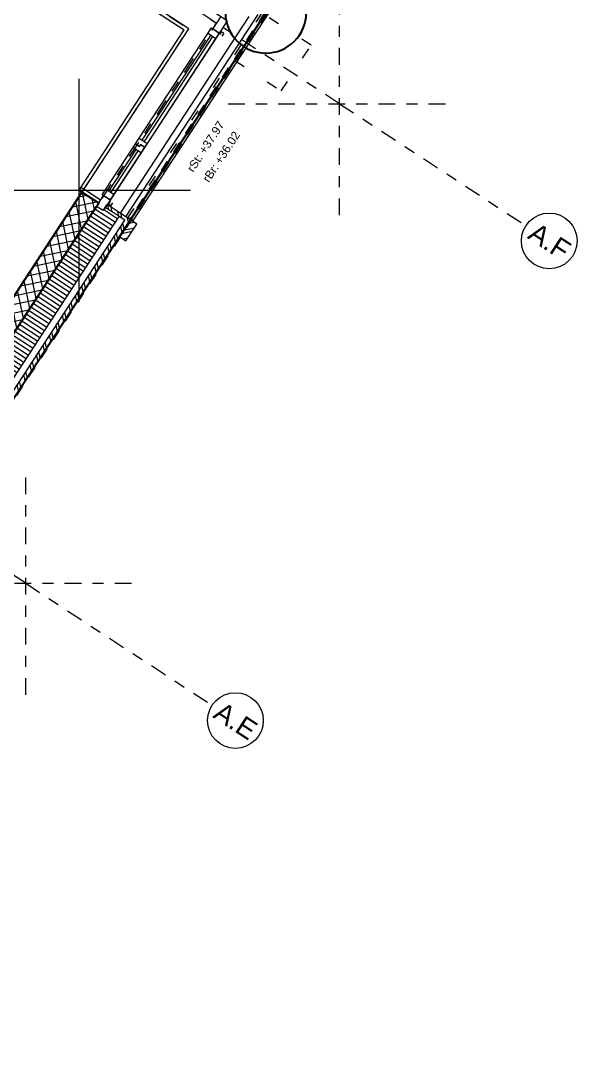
# Model space of a CAD drawing. Header units: metres. Extents: x 2696278.3 to 2696314, y 1245153.2 to 1245192.4.
# Drawn here: x 2696309 to 2696313.99, y 1245170.83 to 1245180.22 of the extents above; entities that cross this region are included whole.
import ezdxf

# ---------------------------------------------------------------- set-up
doc = ezdxf.new("R2010")
doc.units = ezdxf.units.M
doc.set_wipeout_variables(frame=1)
doc.header["$PDMODE"] = 2
doc.header["$PDSIZE"] = -2
for name, pattern in [('000_hbf_Punkt 0.5mm', [0.25, 0, -0.25]), ('000_hbf_Strich 3_1mm Kanten', [0.2, 0.15, -0.05]), ('000_hbf_Strichpunkt 3_1_1mm Achsen', [0.25, 0.15, -0.05, 0, -0.05]), ('Strich 1 für MST 1_200', [0.15, 0.1, -0.05]), ('Strichpunkt 3_1_1mm Achsen', [5, 3, -1, 0, -1]), ('Strichpunkt für MST 1_20', [0.25, 0.15, -0.05, 0, -0.05]), ('Wipeout_Contour', [10000, 0, -10000])]:
    doc.linetypes.add(name, pattern=pattern)
for name, color, linetype in [('010 Fenster', 7, 'Continuous'), ('0_C21_Aussenwandkonstruktion.3D', 7, 'Continuous'), ('0_C21_Aussenwandkonstruktion.3D Bauteilschraffuren', 7, 'Continuous'), ('0_C21_Aussenwandkonstruktion.3D Schichttrennlinien', 7, 'Continuous'), ('0_E23_Fassadenbekleidung.3D', 7, 'Continuous'), ('0_E23_Fassadenbekleidung.3D Bauteilschraffuren', 7, 'Continuous'), ('0_E26_Absturzsicherung.3D', 7, 'Continuous'), ('0_E33_Sonnenschutz.3D', 7, 'Continuous'), ('0_G20_Bodenbelag.3D', 7, 'Continuous'), ('1_M01_Achsen.V', 7, 'Continuous'), ('1_R01_Raumstempel.V Kontur', 7, 'Continuous'), ('1_U04_Referenz-Bauperimeter.V', 7, 'Continuous')]:
    doc.layers.add(name, color=color, linetype=linetype)
doc.styles.add('ERSTELLTER_STIL_2', font='arial.ttf')
pattern_1 = [(101.8, (2696295.28941, 1245171.756836), (0.07341505, 0.0153372), []), (101.8, (2696295.264935, 1245171.75172), (0.07341505, 0.0153372), [])]

msp = doc.modelspace()

# ---------------------------------------------------------------- linework, layer by layer
at = {"layer": '010 Fenster', "color": 7, "linetype": 'Continuous', "lineweight": 13}
for p, q in [((2696308.639, 1245181.3293), (2696310.4631, 1245180.1356)), ((2696310.8507, 1245180.2166), (2696310.7252, 1245180.2987)), ((2696310.7036, 1245180.2292), (2696310.7538, 1245180.1963)), ((2696310.721, 1245180.1461), (2696310.7538, 1245180.1963)), ((2696310.8507, 1245180.2166), (2696310.7686, 1245180.091)), ((2696310.7686, 1245180.091), (2696309.8104, 1245178.6267)), ((2696310.0596, 1245179.1628), (2696310.6756, 1245180.1041)), ((2696310.0868, 1245179.145), (2696310.7028, 1245180.0863)), ((2696310.6756, 1245180.1041), (2696310.7084, 1245180.1543)), ((2696310.7467, 1245180.0576), (2696310.6756, 1245180.1041)), ((2696310.7084, 1245180.1543), (2696310.7796, 1245180.1078)), ((2696310.7796, 1245180.1078), (2696310.721, 1245180.1461)), ((2696310.7796, 1245180.1078), (2696310.7467, 1245180.0576)), ((2696310.7686, 1245180.091), (2696310.7796, 1245180.1078)), ((2696310.7195, 1245180.0754), (2696310.1035, 1245179.134)), ((2696310.7467, 1245180.0576), (2696310.1307, 1245179.1162)), ((2696310.0267, 1245179.1126), (2696310.0596, 1245179.1628)), ((2696310.0596, 1245179.1628), (2696310.1307, 1245179.1162)), ((2696309.7611, 1245178.7067), (2696310.0048, 1245179.0791)), ((2696309.7883, 1245178.6889), (2696310.032, 1245179.0613)), ((2696310.0487, 1245179.0503), (2696309.8051, 1245178.678)), ((2696310.0048, 1245179.0791), (2696310.0267, 1245179.1126)), ((2696310.0759, 1245179.0325), (2696310.0048, 1245179.0791)), ((2696310.0267, 1245179.1126), (2696310.0623, 1245179.0893)), ((2696310.0623, 1245179.0893), (2696310.0267, 1245179.1126)), ((2696310.0623, 1245179.0893), (2696310.0732, 1245179.106)), ((2696310.0732, 1245179.106), (2696310.0623, 1245179.0893)), ((2696310.0732, 1245179.106), (2696310.1088, 1245179.0827)), ((2696310.1088, 1245179.0827), (2696310.0732, 1245179.106)), ((2696310.1088, 1245179.0827), (2696310.0759, 1245179.0325)), ((2696310.1307, 1245179.1162), (2696310.1088, 1245179.0827)), ((2696310.0759, 1245179.0325), (2696309.8323, 1245178.6602)), ((2696309.7611, 1245178.7067), (2696309.8323, 1245178.6602))]:
    msp.add_line(p, q, dxfattribs=at)
at = {"layer": '010 Fenster', "color": 7, "linetype": '000_hbf_Strich 3_1mm Kanten', "lineweight": 13}
msp.add_line((2696308.6554, 1245181.3544), (2696310.5047, 1245180.1443), dxfattribs=at)
at = {"layer": '0_C21_Aussenwandkonstruktion.3D', "color": 255, "linetype": '000_hbf_Punkt 0.5mm', "lineweight": 0, "flags": 128}
for points in [[(2696311.6043, 1245179.9983), (2696311.1859, 1245180.2721)], [(2696311.3359, 1245179.5883), (2696311.6043, 1245179.9983)], [(2696310.9176, 1245179.8621), (2696311.3359, 1245179.5883)]]:
    msp.add_lwpolyline(points, dxfattribs=at)
at = {"layer": '0_E26_Absturzsicherung.3D', "color": 7, "linetype": 'Continuous', "lineweight": 13, "flags": 128}
msp.add_lwpolyline([(2696311.0446, 1245180.2571), (2696309.8892, 1245178.4915)], dxfattribs=at)
at = {"layer": '0_E33_Sonnenschutz.3D', "color": 7, "linetype": 'Strichpunkt für MST 1_20', "lineweight": 13}
for p, q in [((2696310.7989, 1245180.119), (2696310.7824, 1245180.0939)), ((2696310.8198, 1245180.1054), (2696310.7989, 1245180.119)), ((2696310.8198, 1245180.1054), (2696310.8034, 1245180.0802))]:
    msp.add_line(p, q, dxfattribs=at)
at = {"layer": '0_G20_Bodenbelag.3D', "color": 255, "linetype": 'Wipeout_Contour', "lineweight": 18, "flags": 128}
msp.add_lwpolyline([(2696306.9568, 1245182.4659), (2696310.5046, 1245180.1441), (2696308.6868, 1245177.3662), (2696305.1389, 1245179.6879), (2696303.6878, 1245177.4705), (2696303.1731, 1245176.6839), (2696303.1293, 1245176.617), (2696304.9869, 1245175.4014), (2696302.9719, 1245172.3221), (2696300.9428, 1245173.6499), (2696300.8825, 1245173.5579), (2696300.3678, 1245172.7713), (2696299.4972, 1245171.4409), (2696298.9491, 1245171.7995), (2696299.305, 1245172.3434), (2696297.757, 1245173.3564), (2696298.6974, 1245174.7935), (2696299.3668, 1245174.3555), (2696302.6974, 1245179.4451), (2696301.254, 1245180.3896), (2696303.9151, 1245184.4563)], close=True, dxfattribs=at)
at = {"layer": '1_M01_Achsen.V', "color": 7, "linetype": '000_hbf_Strichpunkt 3_1_1mm Achsen', "lineweight": 13}
for p, q in [((2696311.8584, 1245179.4735), (2696295.9598, 1245189.8772)), ((2696311.8584, 1245179.4735), (2696295.9598, 1245189.8772)), ((2696311.8584, 1245179.4735), (2696313.5319, 1245178.3784)), ((2696311.8584, 1245179.4735), (2696313.5319, 1245178.3784)), ((2696309.0412, 1245175.1684), (2696310.7147, 1245174.0733)), ((2696309.0412, 1245175.1684), (2696310.7147, 1245174.0733))]:
    msp.add_line(p, q, dxfattribs=at)
at = {"layer": '1_M01_Achsen.V', "color": 7, "linetype": 'Continuous', "lineweight": 13}
for centre in [(2696313.7411, 1245178.2415), (2696313.7411, 1245178.2415), (2696310.9239, 1245173.9364), (2696310.9239, 1245173.9364)]:
    msp.add_circle(centre, 0.25, dxfattribs=at)
at = {"layer": '1_M01_Achsen.V', "color": 7, "linetype": '000_hbf_Strichpunkt 3_1_1mm Achsen', "lineweight": 13}
for p in [(2696311.8584, 1245179.4735), (2696311.8584, 1245179.4735), (2696311.8584, 1245179.4735), (2696311.8584, 1245179.4735), (2696309.0412, 1245175.1684), (2696309.0412, 1245175.1684), (2696309.0412, 1245175.1684), (2696309.0412, 1245175.1684)]:
    msp.add_point(p, dxfattribs=at)
at = {"layer": '1_R01_Raumstempel.V Kontur', "color": 21, "linetype": 'Continuous', "lineweight": 0, "true_color": 0xffa8a8, "flags": 128}
msp.add_lwpolyline([(2696301.254, 1245180.3896), (2696302.6974, 1245179.4451), (2696302.0016, 1245178.3818), (2696303.5998, 1245177.336), (2696303.6824, 1245177.4621), (2696305.1389, 1245179.6879), (2696308.6867, 1245177.3662), (2696310.5047, 1245180.1443), (2696306.9568, 1245182.466), (2696303.9152, 1245184.4564)], close=True, dxfattribs=at)
at = {"layer": '1_U04_Referenz-Bauperimeter.V', "color": 32, "linetype": 'Continuous', "lineweight": 25, "true_color": 0xe66900}
msp.add_lwpolyline([(2696310.8345, 1245180.29, 0.414214), (2696311.197, 1245179.9275, 0.414214), (2696311.5595, 1245180.29, 0.414214), (2696311.197, 1245180.6525, 0.414214)], format="xyb", close=True, dxfattribs=at)

# ---------------------------------------------------------------- texts
at = {"layer": '010 Fenster', "color": 7, "lineweight": 13, "char_height": 0.075, "attachment_point": 1, "rotation": 56.8, "style": 'ERSTELLTER_STIL_2'}
for s, insert in [('\\A1;{\\pql;\\fArial|b0|i0|c0|p0;\\W1.000000;+37.97}', (2696310.5898, 1245179.0559)), ('\\A1;{\\pql;\\fArial|b0|i0|c0|p0;\\W1.000000;+36.02}', (2696310.7302, 1245178.964)), ('\\A1;{\\pql;\\fArial|b0|i0|c0|p0;\\W1.000000;rSt:}', (2696310.4834, 1245178.8934)), ('\\A1;{\\pql;\\fArial|b0|i0|c0|p0;\\W1.000000;rBr:}', (2696310.6238, 1245178.8014))]:
    msp.add_mtext(s, dxfattribs=dict(at, insert=insert))
at = {"layer": '1_M01_Achsen.V', "color": 7, "lineweight": 13, "char_height": 0.175, "attachment_point": 1, "rotation": 326.8, "style": 'ERSTELLTER_STIL_2'}
for s, insert in [('\\A1;{\\pql;\\pt0;\\fArial|b0|i0|c0|p0;\\W1.000000;A.F}', (2696313.6328, 1245178.4169)), ('\\A1;{\\pql;\\pt0;\\fArial|b0|i0|c0|p0;\\W1.000000;A.F}', (2696313.6328, 1245178.4169)), ('\\A1;{\\pql;\\pt0;\\fArial|b0|i0|c0|p0;\\W1.000000;A.E}', (2696310.8099, 1245174.1155)), ('\\A1;{\\pql;\\pt0;\\fArial|b0|i0|c0|p0;\\W1.000000;A.E}', (2696310.8099, 1245174.1155))]:
    msp.add_mtext(s, dxfattribs=dict(at, insert=insert))

# ---------------------------------------------------------------- next in the draw order: wipeouts: each hides what was drawn before it
at = {"color": 254, "linetype": 'Wipeout_Contour', "lineweight": 0, "ltscale": 60.91043}
msp.add_wipeout([(2696309.5518, 1245177.7741), (2696309.5267, 1245177.7905), (2696309.1982, 1245177.2885), (2696309.2233, 1245177.2721)], dxfattribs=at).dxf.layer = '0_E23_Fassadenbekleidung.3D Bauteilschraffuren'

# ---------------------------------------------------------------- next in the draw order: linework, layer by layer
at = {"layer": '0_E23_Fassadenbekleidung.3D', "color": 253, "linetype": 'Continuous', "lineweight": 13, "true_color": 0xacacac, "flags": 128}
msp.add_lwpolyline([(2696309.5518, 1245177.7741), (2696309.5267, 1245177.7905), (2696309.1982, 1245177.2885), (2696309.2233, 1245177.2721)], close=True, dxfattribs=at)

# ---------------------------------------------------------------- next in the draw order: wipeouts: each hides what was drawn before it
at = {"color": 254, "linetype": 'Wipeout_Contour', "lineweight": 0, "ltscale": 62.96892}
msp.add_wipeout([(2696309.8968, 1245178.3013), (2696309.8717, 1245178.3177), (2696309.5322, 1245177.7989), (2696309.5573, 1245177.7825)], dxfattribs=at).dxf.layer = '0_E23_Fassadenbekleidung.3D Bauteilschraffuren'
at = {"color": 254, "linetype": 'Wipeout_Contour', "lineweight": 0, "ltscale": 58.900165}
msp.add_wipeout([(2696309.2178, 1245177.2637), (2696309.1927, 1245177.2801), (2696308.8587, 1245176.7697), (2696308.8838, 1245176.7533)], dxfattribs=at).dxf.layer = '0_E23_Fassadenbekleidung.3D Bauteilschraffuren'

# ---------------------------------------------------------------- next in the draw order: linework, layer by layer
at = {"layer": '0_E23_Fassadenbekleidung.3D', "color": 253, "linetype": 'Continuous', "lineweight": 13, "true_color": 0xacacac, "flags": 128}
for points in [[(2696309.8968, 1245178.3013), (2696309.8717, 1245178.3177), (2696309.5322, 1245177.7989), (2696309.5573, 1245177.7825)], [(2696309.2178, 1245177.2637), (2696309.1927, 1245177.2801), (2696308.8587, 1245176.7697), (2696308.8838, 1245176.7533)]]:
    msp.add_lwpolyline(points, close=True, dxfattribs=at)

# ---------------------------------------------------------------- next in the draw order: wipeouts: each hides what was drawn before it
at = {"color": 254, "linetype": 'Wipeout_Contour', "lineweight": 0, "ltscale": 64.343442}
msp.add_wipeout([(2696309.9812, 1245178.4312), (2696309.8827, 1245178.2806), (2696309.9413, 1245178.2423), (2696310.0398, 1245178.3929)], dxfattribs=at).dxf.layer = '0_E23_Fassadenbekleidung.3D Bauteilschraffuren'

# ---------------------------------------------------------------- next in the draw order: hatches: boundary and pattern name
at = {"layer": '0_E23_Fassadenbekleidung.3D Bauteilschraffuren', "linetype": 'Continuous', "lineweight": 0, "true_color": 0x000000}
h = msp.add_hatch(dxfattribs=at)
h.set_pattern_fill('NATURSTEIN__ALLGEMEIN__G_C6', color=18, angle=-33.2, style=0, pattern_type=2)
h.set_pattern_definition([(191.8, (2696295.28941, 1245171.756836), (-0.0153372, 0.07341505), []), (191.8, (2696295.29452, 1245171.732364), (-0.0153372, 0.07341505), [])])
h.paths.add_polyline_path([(2696309.9812, 1245178.4312), (2696309.8827, 1245178.2806), (2696309.9413, 1245178.2423), (2696310.0398, 1245178.3929)])

# ---------------------------------------------------------------- next in the draw order: linework, layer by layer
at = {"layer": '0_C21_Aussenwandkonstruktion.3D', "color": 255, "linetype": '000_hbf_Punkt 0.5mm', "lineweight": 0, "flags": 128}
for points in [[(2696311.1608, 1245180.2886), (2696311.1553, 1245180.2802), (2696310.8925, 1245179.8785), (2696310.4585, 1245179.2154), (2696309.9561, 1245178.4477)], [(2696309.9812, 1245178.4312), (2696310.4836, 1245179.199), (2696310.9176, 1245179.8621)]]:
    msp.add_lwpolyline(points, dxfattribs=at)
at = {"layer": '0_C21_Aussenwandkonstruktion.3D', "color": 7, "linetype": 'Continuous', "lineweight": 5, "flags": 128}
msp.add_lwpolyline([(2696309.9561, 1245178.4477), (2696309.9812, 1245178.4312)], dxfattribs=at)
at = {"layer": '0_E23_Fassadenbekleidung.3D', "color": 7, "linetype": 'Continuous', "lineweight": 13, "flags": 128}
for points in [[(2696309.9812, 1245178.4312), (2696309.8827, 1245178.2806)], [(2696309.9413, 1245178.2423), (2696310.0398, 1245178.3929)], [(2696310.0398, 1245178.3929), (2696309.9812, 1245178.4312)], [(2696309.8827, 1245178.2806), (2696309.9413, 1245178.2423)]]:
    msp.add_lwpolyline(points, dxfattribs=at)
at = {"layer": '0_E26_Absturzsicherung.3D', "color": 7, "linetype": 'Continuous', "lineweight": 13, "flags": 128}
for points in [[(2696309.9394, 1245178.4586), (2696311.1277, 1245180.2744)], [(2696309.8892, 1245178.4915), (2696309.9394, 1245178.4586)]]:
    msp.add_lwpolyline(points, dxfattribs=at)
at = {"layer": '1_U04_Referenz-Bauperimeter.V', "color": 12, "linetype": 'Strich 1 für MST 1_200', "lineweight": 50, "true_color": 0xc4000b}
msp.add_lwpolyline([(2696296.971, 1245189.598), (2696311.197, 1245180.29), (2696295.319, 1245156.023), (2696281.093, 1245165.331)], close=True, dxfattribs=at)
at = {"layer": '1_U04_Referenz-Bauperimeter.V', "color": 32, "linetype": 'Continuous', "lineweight": 25, "true_color": 0xe66900}
msp.add_lwpolyline([(2696296.971, 1245189.598), (2696311.197, 1245180.29), (2696295.319, 1245156.023), (2696281.093, 1245165.331)], close=True, dxfattribs=at)

# ---------------------------------------------------------------- next in the draw order: wipeouts: each hides what was drawn before it
at = {"color": 254, "linetype": 'Wipeout_Contour', "lineweight": 0, "ltscale": 60.927372}
msp.add_wipeout([(2696309.9313, 1245178.428), (2696308.787, 1245176.6792), (2696308.8204, 1245176.6573), (2696309.9648, 1245178.4061)], dxfattribs=at).dxf.layer = '0_C21_Aussenwandkonstruktion.3D Bauteilschraffuren'

# ---------------------------------------------------------------- next in the draw order: hatches: boundary and pattern name
at = {"layer": '0_C21_Aussenwandkonstruktion.3D Bauteilschraffuren', "linetype": 'Continuous', "lineweight": 0, "true_color": 0x000000}
h = msp.add_hatch(dxfattribs=at)
h.set_pattern_fill('NATURSTEIN__ALLGEMEIN_0001', color=18, angle=-33.2, style=0, pattern_type=2)
h.set_pattern_definition(pattern_1)
h.paths.add_polyline_path([(2696309.9313, 1245178.428), (2696308.787, 1245176.6792), (2696308.8204, 1245176.6573), (2696309.9648, 1245178.4061)])

# ---------------------------------------------------------------- next in the draw order: wipeouts: each hides what was drawn before it
at = {"color": 254, "linetype": 'Wipeout_Contour', "lineweight": 0, "ltscale": 121.332687}
msp.add_wipeout([(2696308.5581, 1245176.8409), (2696308.6167, 1245176.8026), (2696308.6112, 1245176.7942), (2696308.7367, 1245176.7121), (2696309.8811, 1245178.4609), (2696309.7556, 1245178.543), (2696309.7364, 1245178.5137), (2696309.6779, 1245178.5521)], dxfattribs=at).dxf.layer = '0_C21_Aussenwandkonstruktion.3D Bauteilschraffuren'

# ---------------------------------------------------------------- next in the draw order: hatches: boundary and pattern name
at = {"layer": '0_C21_Aussenwandkonstruktion.3D Bauteilschraffuren', "linetype": 'Continuous', "lineweight": 0, "true_color": 0x000000}
h = msp.add_hatch(dxfattribs=at)
h.set_pattern_fill('DÄMMSTOFF__ALLGEMEIN_VER_31', color=18, angle=-33.2, style=0, pattern_type=2)
h.set_pattern_definition([(146.8, (2696295.289407, 1245171.756836), (0.02053362, 0.03137866), [])])
h.paths.add_polyline_path([(2696308.5581, 1245176.8409), (2696308.6167, 1245176.8026), (2696308.6112, 1245176.7942), (2696308.7367, 1245176.7121), (2696309.8811, 1245178.4609), (2696309.7556, 1245178.543), (2696309.7364, 1245178.5137), (2696309.6779, 1245178.5521)])

# ---------------------------------------------------------------- next in the draw order: wipeouts: each hides what was drawn before it
at = {"color": 254, "linetype": 'Wipeout_Contour', "lineweight": 0, "ltscale": 89.634431}
msp.add_wipeout([(2696309.5464, 1245178.6799), (2696308.3966, 1245176.9228), (2696308.5472, 1245176.8242), (2696308.5581, 1245176.8409), (2696309.6779, 1245178.5521), (2696309.697, 1245178.5814)], dxfattribs=at).dxf.layer = '0_C21_Aussenwandkonstruktion.3D Bauteilschraffuren'
at = {"color": 254, "linetype": 'Wipeout_Contour', "lineweight": 0, "ltscale": 64.254879}
msp.add_wipeout([(2696309.9648, 1245178.4061), (2696309.9812, 1245178.4312), (2696309.772, 1245178.5681), (2696309.7556, 1245178.543)], dxfattribs=at).dxf.layer = '0_C21_Aussenwandkonstruktion.3D Bauteilschraffuren'

# ---------------------------------------------------------------- next in the draw order: hatches: boundary and pattern name
at = {"layer": '0_C21_Aussenwandkonstruktion.3D Bauteilschraffuren', "linetype": 'Continuous', "lineweight": 0, "true_color": 0x000000}
h = msp.add_hatch(dxfattribs=at)
h.set_pattern_fill('BETON_0001', color=18, angle=-33.2, style=0, pattern_type=2)
h.set_pattern_definition([(101.8, (2696295.28941, 1245171.756836), (0.07341505, 0.0153372), []), (191.8, (2696295.28941, 1245171.756836), (-0.0153372, 0.07341505), [])])
h.paths.add_polyline_path([(2696309.5464, 1245178.6799), (2696308.3966, 1245176.9228), (2696308.5472, 1245176.8242), (2696308.5581, 1245176.8409), (2696309.6779, 1245178.5521), (2696309.697, 1245178.5814)])
h = msp.add_hatch(dxfattribs=at)
h.set_pattern_fill('NATURSTEIN__ALLGEMEIN_0001', color=18, angle=-33.2, style=0, pattern_type=2)
h.set_pattern_definition(pattern_1)
h.paths.add_polyline_path([(2696309.9648, 1245178.4061), (2696309.9812, 1245178.4312), (2696309.772, 1245178.5681), (2696309.7556, 1245178.543)])

# ---------------------------------------------------------------- next in the draw order: linework, layer by layer
at = {"layer": '010 Fenster', "color": 7, "linetype": 'Strichpunkt 3_1_1mm Achsen', "lineweight": 13}
msp.add_line((2696309.9812, 1245178.4312), (2696311.1968, 1245180.2889), dxfattribs=at)
at = {"layer": '010 Fenster', "color": 7, "linetype": 'Continuous', "lineweight": 13}
for p, q in [((2696310.0022, 1245178.4176), (2696311.2314, 1245180.2961)), ((2696309.5213, 1245178.6963), (2696310.4631, 1245180.1356)), ((2696309.5377, 1245178.7215), (2696309.5213, 1245178.6963)), ((2696309.5213, 1245178.6963), (2696309.5464, 1245178.6799)), ((2696309.5628, 1245178.705), (2696309.5377, 1245178.7215)), ((2696309.5628, 1245178.705), (2696309.5464, 1245178.6799)), ((2696309.5464, 1245178.6799), (2696309.5628, 1245178.705)), ((2696309.5464, 1245178.6799), (2696309.697, 1245178.5814)), ((2696309.7135, 1245178.6065), (2696309.5628, 1245178.705)), ((2696309.7283, 1245178.6565), (2696309.7611, 1245178.7067)), ((2696309.6779, 1245178.5521), (2696309.7408, 1245178.6483)), ((2696309.697, 1245178.5814), (2696309.7135, 1245178.6065)), ((2696309.7994, 1245178.61), (2696309.7283, 1245178.6565)), ((2696309.8104, 1245178.6267), (2696309.7364, 1245178.5137)), ((2696309.7408, 1245178.6483), (2696309.7994, 1245178.61)), ((2696309.8323, 1245178.6602), (2696309.7994, 1245178.61)), ((2696309.7994, 1245178.61), (2696309.8104, 1245178.6267)), ((2696309.7364, 1245178.5137), (2696309.6779, 1245178.5521)), ((2696309.7364, 1245178.5137), (2696309.6779, 1245178.5521)), ((2696309.7364, 1245178.5137), (2696309.7556, 1245178.543)), ((2696309.7364, 1245178.5137), (2696309.7556, 1245178.543)), ((2696309.9812, 1245178.4312), (2696310.0022, 1245178.4176))]:
    msp.add_line(p, q, dxfattribs=at)
at = {"layer": '010 Fenster', "color": 7, "linetype": '000_hbf_Strich 3_1mm Kanten', "lineweight": 13}
msp.add_line((2696309.5464, 1245178.6799), (2696310.5047, 1245180.1443), dxfattribs=at)
at = {"layer": '010 Fenster', "color": 7, "linetype": 'Continuous', "lineweight": 25}
for p, q in [((2696309.697, 1245178.5814), (2696309.5464, 1245178.6799)), ((2696309.697, 1245178.5814), (2696309.5464, 1245178.6799)), ((2696309.6779, 1245178.5521), (2696309.697, 1245178.5814)), ((2696309.6779, 1245178.5521), (2696309.697, 1245178.5814))]:
    msp.add_line(p, q, dxfattribs=at)
at = {"layer": '010 Fenster', "color": 7, "linetype": 'Continuous', "lineweight": 5}
for p, q in [((2696309.7556, 1245178.543), (2696309.772, 1245178.5681)), ((2696309.7556, 1245178.543), (2696309.772, 1245178.5681)), ((2696309.8976, 1245178.486), (2696309.772, 1245178.5681)), ((2696309.9478, 1245178.4531), (2696309.8976, 1245178.486)), ((2696309.9812, 1245178.4312), (2696309.9478, 1245178.4531))]:
    msp.add_line(p, q, dxfattribs=at)
at = {"layer": '010 Fenster', "color": 7, "linetype": 'Continuous', "lineweight": 13}
msp.add_point((2696309.5213, 1245178.6963), dxfattribs=at)
at = {"layer": '0_C21_Aussenwandkonstruktion.3D', "color": 7, "linetype": 'Continuous', "lineweight": 25}
for p, q in [((2696309.697, 1245178.5814), (2696309.5464, 1245178.6799)), ((2696309.6779, 1245178.5521), (2696309.697, 1245178.5814))]:
    msp.add_line(p, q, dxfattribs=at)
at = {"layer": '0_C21_Aussenwandkonstruktion.3D', "color": 7, "linetype": 'Continuous', "lineweight": 13}
for q in [(2696309.6779, 1245178.5521), (2696309.7556, 1245178.543)]:
    msp.add_line((2696309.7364, 1245178.5137), q, dxfattribs=at)
at = {"layer": '0_C21_Aussenwandkonstruktion.3D', "color": 7, "linetype": 'Continuous', "lineweight": 5}
for p, q in [((2696309.7556, 1245178.543), (2696309.772, 1245178.5681)), ((2696309.8976, 1245178.486), (2696309.772, 1245178.5681)), ((2696309.9478, 1245178.4531), (2696309.8976, 1245178.486)), ((2696309.9561, 1245178.4477), (2696309.9478, 1245178.4531)), ((2696309.9648, 1245178.4061), (2696309.9812, 1245178.4312))]:
    msp.add_line(p, q, dxfattribs=at)
at = {"layer": '0_C21_Aussenwandkonstruktion.3D', "color": 7, "linetype": 'Continuous', "lineweight": 25, "flags": 128}
msp.add_lwpolyline([(2696309.5464, 1245178.6799), (2696308.3966, 1245176.9228)], dxfattribs=at)
at = {"layer": '0_C21_Aussenwandkonstruktion.3D', "color": 7, "linetype": 'Continuous', "lineweight": 5, "flags": 128}
msp.add_lwpolyline([(2696308.8204, 1245176.6573), (2696309.9648, 1245178.4061)], dxfattribs=at)
at = {"layer": '0_C21_Aussenwandkonstruktion.3D Schichttrennlinien', "color": 7, "linetype": 'Continuous', "lineweight": 25}
msp.add_line((2696308.5581, 1245176.8409), (2696309.6779, 1245178.5521), dxfattribs=at)
at = {"layer": '0_C21_Aussenwandkonstruktion.3D Schichttrennlinien', "color": 7, "linetype": 'Continuous', "lineweight": 5}
for p, q in [((2696309.9313, 1245178.428), (2696309.7556, 1245178.543)), ((2696308.7367, 1245176.7121), (2696309.8811, 1245178.4609)), ((2696308.787, 1245176.6792), (2696309.9313, 1245178.428))]:
    msp.add_line(p, q, dxfattribs=at)
at = {"layer": '0_E33_Sonnenschutz.3D', "color": 7, "linetype": 'Strichpunkt für MST 1_20', "lineweight": 13}
for p, q in [((2696309.7859, 1245178.571), (2696309.8023, 1245178.5961)), ((2696309.8068, 1245178.5573), (2696309.8232, 1245178.5824)), ((2696309.8068, 1245178.5573), (2696309.7859, 1245178.571))]:
    msp.add_line(p, q, dxfattribs=at)
at = {"layer": '1_M01_Achsen.V', "color": 7, "linetype": '000_hbf_Strichpunkt 3_1_1mm Achsen', "lineweight": 13}
for p, q in [((2696309.0412, 1245175.1684), (2696293.1426, 1245185.5721)), ((2696309.0412, 1245175.1684), (2696293.1426, 1245185.5721)), ((2696312.0242, 1245182.1376), (2696293.9546, 1245154.5244)), ((2696312.0242, 1245182.1376), (2696293.9546, 1245154.5244))]:
    msp.add_line(p, q, dxfattribs=at)

doc.saveas('drawing.dxf')
